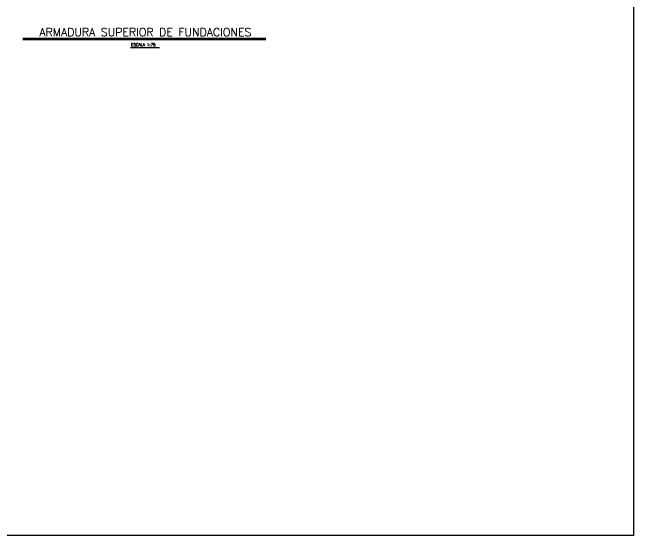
# Model space of a CAD drawing. Extents: x -4 to 6083, y -4 to 8618.
# Drawn here: x 2415 to 6083, y 0 to 3091 of the extents above; entities that cross this region are included whole.
import ezdxf
from ezdxf.enums import TextEntityAlignment as Align

# ---------------------------------------------------------------- set-up
doc = ezdxf.new("R2010")
doc.units = 0
doc.header["$LTSCALE"] = 45
doc.header["$MEASUREMENT"] = 0
doc.layers.add('RLA-FORMATO', color=7, linetype='CONTINUOUS')
doc.layers.add('RLA-TEXTOS2', color=6, linetype='CONTINUOUS')
doc.styles.add('ROMANS', font='ROMANS.shx', dxfattribs={"height": 16.875})
doc.styles.add('SIETE50', font='ROMAND.SHX', dxfattribs={"height": 31.5})

msp = doc.modelspace()

# ---------------------------------------------------------------- linework, layer by layer
at = {"layer": 'RLA-FORMATO', "color": 6, "linetype": 'Continuous'}
for p, q in [((6082.5, 8617.5), (6082.5, 0)), ((6082.5, 0), (0, 0))]:
    msp.add_line(p, q, dxfattribs=at)
at = {"layer": 'RLA-TEXTOS2', "color": 6}
for p, q in [((2476.3, 2938.1), (3910.8, 2938.1)), ((2476.3, 2930.6), (3910.8, 2930.6))]:
    msp.add_line(p, q, dxfattribs=at)
at = {"layer": 'RLA-TEXTOS2', "color": 3}
msp.add_line((3112.6, 2884.4), (3283.8, 2884.4), dxfattribs=at)

# ---------------------------------------------------------------- texts
at = {"layer": 'RLA-TEXTOS2', "color": 6, "style": 'SIETE50'}
msp.add_text('ARMADURA SUPERIOR DE FUNDACIONES', height=47.25, dxfattribs=at).set_placement((3200.4, 2950.9), align=Align.CENTER)
at = {"layer": 'RLA-TEXTOS2', "color": 3, "style": 'ROMANS'}
msp.add_text('ESCALA 1:75', height=16.875, dxfattribs=at).set_placement((3116.5, 2891.8))

doc.saveas('drawing.dxf')
